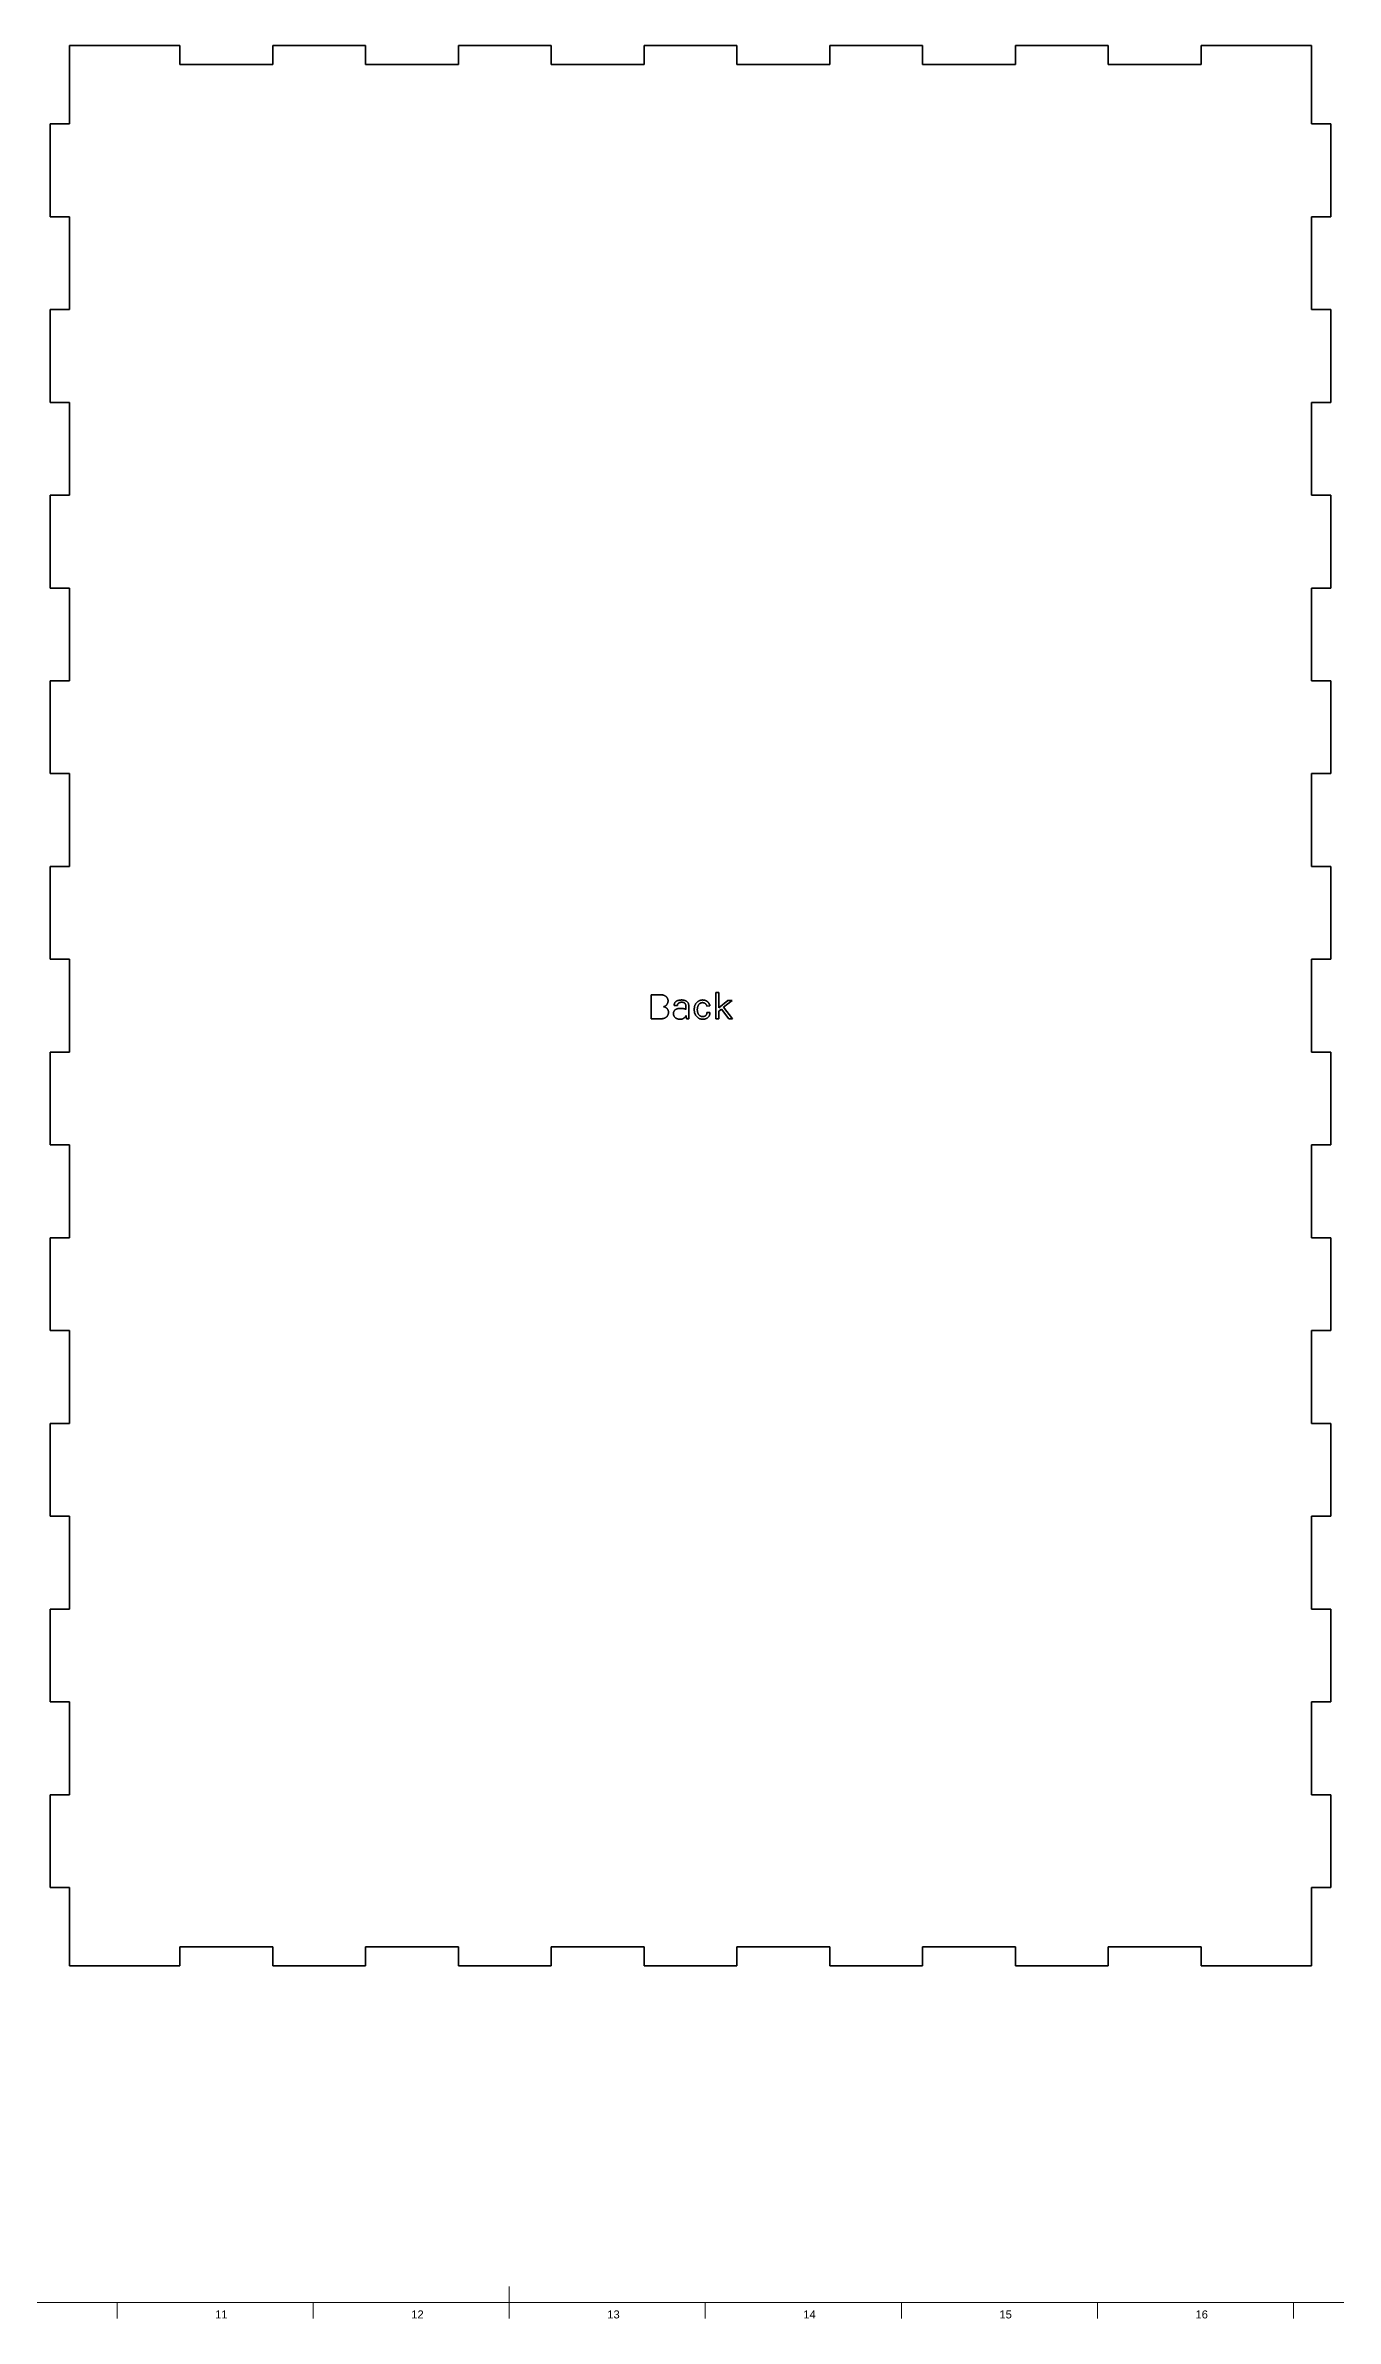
# Model space of a CAD drawing. Header units: millimetres. Extents: x 0 to 1500, y 0 to 1600.
# Drawn here: x 610 to 1013, y 5 to 715 of the extents above; entities that cross this region are included whole.
import ezdxf

# ---------------------------------------------------------------- set-up
doc = ezdxf.new("R2010")
doc.units = ezdxf.units.MM
doc.header["$LTSCALE"] = 0.75
doc.layers.add('BORDER', color=7, linetype='Continuous', lineweight=18)
doc.layers.add('Visible', color=7, linetype='Continuous', lineweight=35)
doc.styles.get("Standard").update_dxf_attribs({"font": 'arial.ttf'})

# ---------------------------------------------------------------- blocks, each defined once
blk = doc.blocks.new('Custom1500.000000x1600.000000x24x16')
for p, q in [((755, 15), (755, 5)), ((1490, 10), (20, 10)), ((632.5, 10), (632.5, 5)), ((693.75, 10), (693.75, 5)), ((816.25, 10), (816.25, 5)), ((877.5, 10), (877.5, 5)), ((938.75, 10), (938.75, 5)), ((1000, 10), (1000, 5))]:
    blk.add_line(p, q)
at = {"char_height": 2.5, "attachment_point": 1}
for s, insert in [('11', (663.125, 7.5)), ('12', (724.375, 7.5)), ('13', (785.625, 7.5)), ('14', (846.875, 7.5)), ('15', (908.125, 7.5)), ('16', (969.375, 7.5))]:
    blk.add_mtext(s, dxfattribs=dict(at, insert=insert))

msp = doc.modelspace()

# ---------------------------------------------------------------- linework, layer by layer
at = {"layer": 'Visible'}
for p, q in [((617.622471, 715.112944), (617.622471, 690.612944)), ((652.122471, 715.112944), (617.622471, 715.112944)), ((652.122471, 709.112944), (652.122471, 715.112944)), ((681.122471, 715.112944), (681.122471, 709.112944)), ((710.122471, 715.112944), (681.122471, 715.112944)), ((710.122471, 709.112944), (710.122471, 715.112944)), ((739.122471, 715.112944), (739.122471, 709.112944)), ((768.122471, 715.112944), (739.122471, 715.112944)), ((768.122471, 709.112944), (768.122471, 715.112944)), ((797.122471, 715.112944), (797.122471, 709.112944)), ((826.122471, 715.112944), (797.122471, 715.112944)), ((826.122471, 709.112944), (826.122471, 715.112944)), ((855.122471, 715.112944), (855.122471, 709.112944)), ((884.122471, 715.112944), (855.122471, 715.112944)), ((884.122471, 709.112944), (884.122471, 715.112944)), ((913.122471, 715.112944), (913.122471, 709.112944)), ((942.122471, 715.112944), (913.122471, 715.112944)), ((942.122471, 709.112944), (942.122471, 715.112944)), ((971.122471, 715.112944), (971.122471, 709.112944)), ((1005.622471, 715.112944), (971.122471, 715.112944)), ((1005.622471, 690.612944), (1005.622471, 715.112944)), ((681.122471, 709.112944), (652.122471, 709.112944)), ((739.122471, 709.112944), (710.122471, 709.112944)), ((797.122471, 709.112944), (768.122471, 709.112944)), ((855.122471, 709.112944), (826.122471, 709.112944)), ((913.122471, 709.112944), (884.122471, 709.112944)), ((971.122471, 709.112944), (942.122471, 709.112944)), ((611.622471, 690.612944), (611.622471, 661.612944)), ((617.622471, 690.612944), (611.622471, 690.612944)), ((1011.622471, 690.612944), (1005.622471, 690.612944)), ((1011.622471, 661.612944), (1011.622471, 690.612944)), ((611.622471, 661.612944), (617.622471, 661.612944)), ((617.622471, 661.612944), (617.622471, 632.612944)), ((1005.622471, 661.612944), (1011.622471, 661.612944)), ((1005.622471, 632.612944), (1005.622471, 661.612944)), ((611.622471, 632.612944), (611.622471, 603.612944)), ((617.622471, 632.612944), (611.622471, 632.612944)), ((1011.622471, 632.612944), (1005.622471, 632.612944)), ((1011.622471, 603.612944), (1011.622471, 632.612944)), ((611.622471, 603.612944), (617.622471, 603.612944)), ((617.622471, 603.612944), (617.622471, 574.612944)), ((1005.622471, 603.612944), (1011.622471, 603.612944)), ((1005.622471, 574.612944), (1005.622471, 603.612944)), ((611.622471, 574.612944), (611.622471, 545.612944)), ((617.622471, 574.612944), (611.622471, 574.612944)), ((1011.622471, 574.612944), (1005.622471, 574.612944)), ((1011.622471, 545.612944), (1011.622471, 574.612944)), ((611.622471, 545.612944), (617.622471, 545.612944)), ((617.622471, 545.612944), (617.622471, 516.612944)), ((1005.622471, 545.612944), (1011.622471, 545.612944)), ((1005.622471, 516.612944), (1005.622471, 545.612944)), ((611.622471, 516.612944), (611.622471, 487.612944)), ((617.622471, 516.612944), (611.622471, 516.612944)), ((1011.622471, 516.612944), (1005.622471, 516.612944)), ((1011.622471, 487.612944), (1011.622471, 516.612944)), ((611.622471, 487.612944), (617.622471, 487.612944)), ((617.622471, 487.612944), (617.622471, 458.612944)), ((1005.622471, 487.612944), (1011.622471, 487.612944)), ((1005.622471, 458.612944), (1005.622471, 487.612944)), ((611.622471, 458.612944), (611.622471, 429.612944)), ((617.622471, 458.612944), (611.622471, 458.612944)), ((1011.622471, 458.612944), (1005.622471, 458.612944)), ((1011.622471, 429.612944), (1011.622471, 458.612944)), ((611.622471, 429.612944), (617.622471, 429.612944)), ((617.622471, 429.612944), (617.622471, 400.612944)), ((1005.622471, 429.612944), (1011.622471, 429.612944)), ((1005.622471, 400.612944), (1005.622471, 429.612944)), ((819.581471, 419.204944), (820.517471, 419.204944)), ((819.581471, 411.020944), (819.581471, 419.204944)), ((820.517471, 419.204944), (820.517471, 414.429338)), ((799.325471, 418.556944), (802.145471, 418.556944)), ((799.325471, 411.020944), (799.325471, 418.556944)), ((802.145471, 418.556944), (802.308471, 418.553944)), ((802.308471, 418.553944), (802.465471, 418.545944)), ((802.465471, 418.545944), (802.616471, 418.531944)), ((802.616471, 418.531944), (802.762471, 418.512944)), ((802.762471, 418.512944), (802.902471, 418.488944)), ((802.902471, 418.488944), (803.037471, 418.458944)), ((803.037471, 418.458944), (803.166471, 418.422944)), ((803.166471, 418.422944), (803.289471, 418.381944)), ((803.316471, 414.850944), (803.177471, 414.812944)), ((803.177471, 414.812944), (803.268471, 414.796944)), ((803.268471, 414.796944), (803.357471, 414.776944)), ((803.289471, 418.381944), (803.407471, 418.335944)), ((803.448471, 414.894944), (803.316471, 414.850944)), ((803.357471, 414.776944), (803.444471, 414.752944)), ((803.407471, 418.335944), (803.519471, 418.283944)), ((803.444471, 414.752944), (803.529471, 414.725944)), ((803.573471, 414.944944), (803.448471, 414.894944)), ((803.519471, 418.283944), (803.625471, 418.227944)), ((803.529471, 414.725944), (803.611471, 414.694944)), ((803.691471, 415.000944), (803.573471, 414.944944)), ((803.611471, 414.694944), (803.691471, 414.660944)), ((803.625471, 418.227944), (803.726471, 418.167944)), ((803.802471, 415.062944), (803.691471, 415.000944)), ((803.691471, 414.660944), (803.769471, 414.622944)), ((803.726471, 418.167944), (803.822471, 418.104944)), ((803.769471, 414.622944), (803.845471, 414.580944)), ((803.905471, 415.130944), (803.802471, 415.062944)), ((803.822471, 418.104944), (803.912471, 418.037944)), ((803.845471, 414.580944), (803.919471, 414.534944)), ((804.002471, 415.204944), (803.905471, 415.130944)), ((803.912471, 418.037944), (803.996471, 417.966944)), ((803.919471, 414.534944), (803.990471, 414.485944)), ((803.990471, 414.485944), (804.059471, 414.433944)), ((803.996471, 417.966944), (804.075471, 417.893944)), ((804.091471, 415.284944), (804.002471, 415.204944)), ((804.059471, 414.433944), (804.124471, 414.378944)), ((804.075471, 417.893944), (804.148471, 417.816944)), ((804.173471, 415.371944), (804.091471, 415.284944)), ((804.124471, 414.378944), (804.187471, 414.322944)), ((804.148471, 417.816944), (804.216471, 417.735944)), ((804.248471, 415.463944), (804.173471, 415.371944)), ((804.187471, 414.322944), (804.246471, 414.263944)), ((804.216471, 417.735944), (804.278471, 417.651944)), ((804.246471, 414.263944), (804.303471, 414.201944)), ((804.316471, 415.560944), (804.248471, 415.463944)), ((804.278471, 417.651944), (804.335471, 417.563944)), ((804.303471, 414.201944), (804.356471, 414.138944)), ((804.377471, 415.661944), (804.316471, 415.560944)), ((804.335471, 417.563944), (804.386471, 417.473944)), ((804.392471, 411.909944), (804.344471, 411.845944)), ((804.356471, 414.138944), (804.406471, 414.072944)), ((804.430471, 415.765944), (804.377471, 415.661944)), ((804.386471, 417.473944), (804.432471, 417.381944)), ((804.436471, 411.974944), (804.392471, 411.909944)), ((804.406471, 414.072944), (804.454471, 414.004944)), ((804.476471, 415.872944), (804.430471, 415.765944)), ((804.432471, 417.381944), (804.473471, 417.288944)), ((804.477471, 412.041944), (804.436471, 411.974944)), ((804.454471, 414.004944), (804.498471, 413.934944)), ((804.473471, 417.288944), (804.508471, 417.192944)), ((804.516471, 415.983944), (804.476471, 415.872944)), ((804.515471, 412.109944), (804.477471, 412.041944)), ((804.498471, 413.934944), (804.539471, 413.861944)), ((804.508471, 417.192944), (804.537471, 417.096944)), ((804.550471, 412.178944), (804.515471, 412.109944)), ((804.548471, 416.097944), (804.516471, 415.983944)), ((804.537471, 417.096944), (804.562471, 416.997944)), ((804.539471, 413.861944), (804.577471, 413.787944)), ((804.573471, 416.215944), (804.548471, 416.097944)), ((804.580471, 412.250944), (804.550471, 412.178944)), ((804.562471, 416.997944), (804.581471, 416.898944)), ((804.591471, 416.336944), (804.573471, 416.215944)), ((804.577471, 413.787944), (804.610471, 413.711944)), ((804.608471, 412.322944), (804.580471, 412.250944)), ((804.581471, 416.898944), (804.594471, 416.796944)), ((804.601471, 416.460944), (804.591471, 416.336944)), ((804.594471, 416.796944), (804.602471, 416.693944)), ((804.605471, 416.588944), (804.601471, 416.460944)), ((804.602471, 416.693944), (804.605471, 416.588944)), ((804.633471, 412.395944), (804.608471, 412.322944)), ((804.610471, 413.711944), (804.640471, 413.635944)), ((804.654471, 412.469944), (804.633471, 412.395944)), ((804.640471, 413.635944), (804.666471, 413.558944)), ((804.674471, 412.543944), (804.654471, 412.469944)), ((804.666471, 413.558944), (804.688471, 413.479944)), ((804.691471, 412.618944), (804.674471, 412.543944)), ((804.688471, 413.479944), (804.705471, 413.400944)), ((804.705471, 412.692944), (804.691471, 412.618944)), ((804.705471, 413.400944), (804.719471, 413.319944)), ((804.716471, 412.768944), (804.705471, 412.692944)), ((804.725471, 412.843944), (804.716471, 412.768944)), ((804.719471, 413.319944), (804.729471, 413.238944)), ((804.732471, 412.919944), (804.725471, 412.843944)), ((804.729471, 413.238944), (804.735471, 413.155944)), ((804.736471, 412.995944), (804.732471, 412.919944)), ((804.735471, 413.155944), (804.737471, 413.072944)), ((804.737471, 413.072944), (804.736471, 412.995944)), ((806.291471, 412.628944), (806.294471, 412.742944)), ((806.293471, 412.540944), (806.291471, 412.628944)), ((806.300471, 412.452944), (806.293471, 412.540944)), ((806.294471, 412.742944), (806.303471, 412.852944)), ((806.312471, 412.365944), (806.300471, 412.452944)), ((806.303471, 412.852944), (806.317471, 412.958944)), ((806.327471, 412.280944), (806.312471, 412.365944)), ((806.317471, 412.958944), (806.338471, 413.059944)), ((806.348471, 412.194944), (806.327471, 412.280944)), ((806.338471, 413.059944), (806.364471, 413.156944)), ((806.373471, 412.110944), (806.348471, 412.194944)), ((806.364471, 413.156944), (806.396471, 413.249944)), ((806.403471, 412.027944), (806.373471, 412.110944)), ((806.396471, 413.249944), (806.434471, 413.337944)), ((806.437471, 411.944944), (806.403471, 412.027944)), ((806.434471, 413.337944), (806.477471, 413.421944)), ((806.476471, 411.863944), (806.437471, 411.944944)), ((806.477471, 413.421944), (806.527471, 413.501944)), ((806.519471, 415.172944), (806.522471, 415.294944)), ((807.563471, 415.172944), (806.519471, 415.172944)), ((806.522471, 415.294944), (806.531471, 415.412944)), ((806.527471, 413.501944), (806.582471, 413.576944)), ((806.531471, 415.412944), (806.547471, 415.525944)), ((806.547471, 415.525944), (806.568471, 415.632944)), ((806.568471, 415.632944), (806.595471, 415.735944)), ((806.582471, 413.576944), (806.642471, 413.647944)), ((806.595471, 415.735944), (806.629471, 415.833944)), ((806.629471, 415.833944), (806.669471, 415.927944)), ((806.642471, 413.647944), (806.707471, 413.715944)), ((806.669471, 415.927944), (806.715471, 416.015944)), ((806.707471, 413.715944), (806.776471, 413.778944)), ((806.715471, 416.015944), (806.767471, 416.098944)), ((806.767471, 416.098944), (806.825471, 416.177944)), ((806.776471, 413.778944), (806.849471, 413.838944)), ((806.825471, 416.177944), (806.889471, 416.251944)), ((806.849471, 413.838944), (806.926471, 413.893944)), ((806.889471, 416.251944), (806.957471, 416.321944)), ((806.926471, 413.893944), (807.008471, 413.945944)), ((806.957471, 416.321944), (807.029471, 416.387944)), ((807.008471, 413.945944), (807.094471, 413.993944)), ((807.029471, 416.387944), (807.107471, 416.448944)), ((807.094471, 413.993944), (807.184471, 414.037944)), ((807.107471, 416.448944), (807.189471, 416.506944)), ((807.184471, 414.037944), (807.278471, 414.077944)), ((807.189471, 416.506944), (807.275471, 416.559944)), ((807.275471, 416.559944), (807.367471, 416.607944)), ((807.278471, 414.077944), (807.377471, 414.113944)), ((807.367471, 416.607944), (807.462471, 416.652944)), ((807.377471, 414.113944), (807.479471, 414.145944)), ((807.462471, 416.652944), (807.563471, 416.693944)), ((807.479471, 414.145944), (807.584471, 414.175944)), ((807.563471, 416.693944), (807.668471, 416.729944)), ((807.565471, 415.242944), (807.563471, 415.172944)), ((807.570471, 415.308944), (807.565471, 415.242944)), ((807.579471, 415.373944), (807.570471, 415.308944)), ((807.591471, 415.435944), (807.579471, 415.373944)), ((807.584471, 414.175944), (807.691471, 414.200944)), ((807.607471, 415.494944), (807.591471, 415.435944)), ((807.627471, 415.550944), (807.607471, 415.494944)), ((807.650471, 415.604944), (807.627471, 415.550944)), ((807.676471, 415.656944), (807.650471, 415.604944)), ((807.668471, 416.729944), (807.777471, 416.761944)), ((807.706471, 415.705944), (807.676471, 415.656944)), ((807.691471, 414.200944), (807.800471, 414.222944)), ((807.740471, 415.751944), (807.706471, 415.705944)), ((807.777471, 415.795944), (807.740471, 415.751944)), ((807.777471, 416.761944), (807.889471, 416.791944)), ((807.816471, 415.836944), (807.777471, 415.795944)), ((807.800471, 414.222944), (807.912471, 414.241944)), ((807.858471, 415.875944), (807.816471, 415.836944)), ((807.902471, 415.912944), (807.858471, 415.875944)), ((807.889471, 416.791944), (808.004471, 416.816944)), ((807.949471, 415.947944), (807.902471, 415.912944)), ((807.912471, 414.241944), (808.027471, 414.257944)), ((807.998471, 415.979944), (807.949471, 415.947944)), ((808.050471, 416.009944), (807.998471, 415.979944)), ((808.004471, 416.816944), (808.122471, 416.838944)), ((808.027471, 414.257944), (808.144471, 414.269944)), ((808.104471, 416.036944), (808.050471, 416.009944)), ((808.161471, 416.061944), (808.104471, 416.036944)), ((808.122471, 416.838944), (808.243471, 416.857944)), ((808.144471, 414.269944), (808.264471, 414.277944)), ((808.220471, 416.084944), (808.161471, 416.061944)), ((808.281471, 416.105944), (808.220471, 416.084944)), ((808.243471, 416.857944), (808.367471, 416.873944)), ((808.264471, 414.277944), (808.386471, 414.282944)), ((808.344471, 416.123944), (808.281471, 416.105944)), ((808.408471, 416.139944), (808.344471, 416.123944)), ((808.367471, 416.873944), (808.495471, 416.885944)), ((808.386471, 414.282944), (808.511471, 414.284944)), ((808.473471, 416.153944), (808.408471, 416.139944)), ((808.540471, 416.165944), (808.473471, 416.153944)), ((808.495471, 416.885944), (808.625471, 416.893944)), ((808.511471, 414.284944), (808.601471, 414.283944)), ((808.608471, 416.175944), (808.540471, 416.165944)), ((808.601471, 414.283944), (808.691471, 414.280944)), ((808.678471, 416.182944), (808.608471, 416.175944)), ((808.625471, 416.893944), (808.759471, 416.898944)), ((808.749471, 416.188944), (808.678471, 416.182944)), ((808.691471, 414.280944), (808.781471, 414.276944)), ((808.821471, 416.191944), (808.749471, 416.188944)), ((808.759471, 416.898944), (808.895471, 416.900944)), ((808.781471, 414.276944), (808.871471, 414.270944)), ((808.895471, 416.192944), (808.821471, 416.191944)), ((808.871471, 414.270944), (808.962471, 414.261944)), ((808.895471, 416.900944), (809.026471, 416.898944)), ((809.024471, 416.189944), (808.895471, 416.192944)), ((808.962471, 414.261944), (809.052471, 414.252944)), ((809.146471, 416.178944), (809.024471, 416.189944)), ((809.026471, 416.898944), (809.153471, 416.891944)), ((809.052471, 414.252944), (809.142471, 414.240944)), ((809.142471, 414.240944), (809.233471, 414.226944)), ((809.261471, 416.161944), (809.146471, 416.178944)), ((809.153471, 416.891944), (809.277471, 416.880944)), ((809.233471, 414.226944), (809.323471, 414.211944)), ((809.370471, 416.138944), (809.261471, 416.161944)), ((809.277471, 416.880944), (809.399471, 416.864944)), ((809.323471, 414.211944), (809.414471, 414.194944)), ((809.473471, 416.107944), (809.370471, 416.138944)), ((809.399471, 416.864944), (809.517471, 416.845944)), ((809.414471, 414.194944), (809.504471, 414.175944)), ((809.568471, 416.070944), (809.473471, 416.107944)), ((809.504471, 414.175944), (809.594471, 414.155944)), ((809.517471, 416.845944), (809.633471, 416.820944)), ((809.657471, 416.026944), (809.568471, 416.070944)), ((809.594471, 414.155944), (809.684471, 414.134944)), ((809.633471, 416.820944), (809.746471, 416.791944)), ((809.740471, 415.975944), (809.657471, 416.026944)), ((809.684471, 414.134944), (809.862471, 414.088944)), ((809.816471, 415.917944), (809.740471, 415.975944)), ((809.746471, 416.791944), (809.855471, 416.758944)), ((809.885471, 415.853944), (809.816471, 415.917944)), ((809.855471, 416.758944), (809.962471, 416.720944)), ((809.862471, 414.088944), (810.038471, 414.036944)), ((809.948471, 415.781944), (809.885471, 415.853944)), ((810.004471, 415.700944), (809.948471, 415.781944)), ((809.962471, 416.720944), (810.065471, 416.678944)), ((810.053471, 415.610944), (810.004471, 415.700944)), ((810.038471, 414.036944), (810.125471, 414.008944)), ((810.096471, 415.512944), (810.053471, 415.610944)), ((810.065471, 416.678944), (810.165471, 416.631944)), ((810.132471, 415.405944), (810.096471, 415.512944)), ((810.125471, 414.008944), (810.212471, 413.979944)), ((810.162471, 415.290944), (810.132471, 415.405944)), ((810.194471, 411.968944), (810.142471, 411.872944)), ((810.185471, 415.165944), (810.162471, 415.290944)), ((810.165471, 416.631944), (810.260471, 416.579944)), ((810.202471, 415.032944), (810.185471, 415.165944)), ((810.236711, 412.057919), (810.194471, 411.968944)), ((810.212471, 414.890944), (810.202471, 415.032944)), ((810.215471, 414.740944), (810.212471, 414.890944)), ((810.212471, 413.979944), (810.215471, 413.978875)), ((810.215471, 413.978875), (810.215471, 414.740944)), ((810.335471, 411.020944), (810.236711, 412.057919)), ((810.260471, 416.579944), (810.351471, 416.521944)), ((810.351471, 416.521944), (810.437471, 416.459944)), ((810.437471, 416.459944), (810.520471, 416.391944)), ((810.520471, 416.391944), (810.597471, 416.318944)), ((810.597471, 416.318944), (810.670471, 416.239944)), ((810.670471, 416.239944), (810.739471, 416.156944)), ((810.739471, 416.156944), (810.803471, 416.067944)), ((810.803471, 416.067944), (810.863471, 415.973944)), ((810.863471, 415.973944), (810.918471, 415.873944)), ((810.918471, 415.873944), (810.967471, 415.768944)), ((810.967471, 415.768944), (811.010471, 415.657944)), ((811.010471, 415.657944), (811.047471, 415.540944)), ((811.047471, 415.540944), (811.079471, 415.417944)), ((811.079471, 415.417944), (811.105471, 415.289944)), ((811.105471, 415.289944), (811.125471, 415.154944)), ((811.125471, 415.154944), (811.139471, 415.014944)), ((811.139471, 415.014944), (811.148471, 414.868944)), ((811.148471, 414.868944), (811.151471, 414.716944)), ((811.151471, 414.716944), (811.151471, 411.020944)), ((812.789471, 413.900944), (812.793471, 414.087944)), ((812.793471, 413.718944), (812.789471, 413.900944)), ((812.793471, 414.087944), (812.804471, 414.268944)), ((812.804471, 413.540944), (812.793471, 413.718944)), ((812.804471, 414.268944), (812.822471, 414.444944)), ((812.822471, 413.368944), (812.804471, 413.540944)), ((812.822471, 414.444944), (812.848471, 414.614944)), ((812.848471, 413.200944), (812.822471, 413.368944)), ((812.848471, 414.614944), (812.881471, 414.779944)), ((812.881471, 413.037944), (812.848471, 413.200944)), ((812.881471, 414.779944), (812.921471, 414.938944)), ((812.921471, 412.880944), (812.881471, 413.037944)), ((812.921471, 414.938944), (812.968471, 415.092944)), ((812.968471, 412.727944), (812.921471, 412.880944)), ((812.968471, 415.092944), (813.023471, 415.240944)), ((813.023471, 412.579944), (812.968471, 412.727944)), ((813.023471, 415.240944), (813.085471, 415.383944)), ((813.085471, 412.436944), (813.023471, 412.579944)), ((813.085471, 415.383944), (813.155471, 415.520944)), ((813.155471, 412.298944), (813.085471, 412.436944)), ((813.155471, 415.520944), (813.231471, 415.651944)), ((813.231471, 412.165944), (813.155471, 412.298944)), ((813.231471, 415.651944), (813.311471, 415.776944)), ((813.311471, 412.039944), (813.231471, 412.165944)), ((813.311471, 415.776944), (813.395471, 415.895944)), ((813.395471, 411.919944), (813.311471, 412.039944)), ((813.395471, 415.895944), (813.485471, 416.007944)), ((813.485471, 411.805944), (813.395471, 411.919944)), ((813.485471, 416.007944), (813.579471, 416.112944)), ((813.579471, 416.112944), (813.677471, 416.212944)), ((813.677471, 416.212944), (813.781471, 416.305944)), ((813.751471, 414.042944), (813.749471, 413.900944)), ((813.749471, 413.900944), (813.751471, 413.769944)), ((813.758471, 414.179944), (813.751471, 414.042944)), ((813.751471, 413.769944), (813.758471, 413.641944)), ((813.770471, 414.311944), (813.758471, 414.179944)), ((813.758471, 413.641944), (813.768471, 413.516944)), ((813.768471, 413.516944), (813.783471, 413.396944)), ((813.786471, 414.438944), (813.770471, 414.311944)), ((813.781471, 416.305944), (813.888471, 416.392944)), ((813.783471, 413.396944), (813.802471, 413.278944)), ((813.808471, 414.561944), (813.786471, 414.438944)), ((813.802471, 413.278944), (813.826471, 413.165944)), ((813.833471, 414.679944), (813.808471, 414.561944)), ((813.826471, 413.165944), (813.853471, 413.054944)), ((813.864471, 414.792944), (813.833471, 414.679944)), ((813.853471, 413.054944), (813.885471, 412.948944)), ((813.899471, 414.900944), (813.864471, 414.792944)), ((813.885471, 412.948944), (813.922471, 412.845944)), ((813.888471, 416.392944), (814.001471, 416.472944)), ((813.939471, 415.004944), (813.899471, 414.900944)), ((813.922471, 412.845944), (813.962471, 412.745944)), ((813.983471, 415.103944), (813.939471, 415.004944)), ((813.962471, 412.745944), (814.006471, 412.649944)), ((814.031471, 415.197944), (813.983471, 415.103944)), ((814.001471, 416.472944), (814.118471, 416.546944)), ((814.006471, 412.649944), (814.054471, 412.558944)), ((814.082471, 415.287944), (814.031471, 415.197944)), ((814.054471, 412.558944), (814.104471, 412.471944)), ((814.136471, 415.371944), (814.082471, 415.287944)), ((814.104471, 412.471944), (814.158471, 412.389944)), ((814.118471, 416.546944), (814.238471, 416.613944)), ((814.193471, 415.451944), (814.136471, 415.371944)), ((814.158471, 412.389944), (814.215471, 412.311944)), ((814.252471, 415.526944), (814.193471, 415.451944)), ((814.215471, 412.311944), (814.275471, 412.237944)), ((814.238471, 416.613944), (814.361471, 416.673944)), ((814.315471, 415.596944), (814.252471, 415.526944)), ((814.275471, 412.237944), (814.338471, 412.168944)), ((814.380471, 415.662944), (814.315471, 415.596944)), ((814.338471, 412.168944), (814.405471, 412.103944)), ((814.361471, 416.673944), (814.485471, 416.727944)), ((814.448471, 415.722944), (814.380471, 415.662944)), ((814.405471, 412.103944), (814.474471, 412.042944)), ((814.518471, 415.778944), (814.448471, 415.722944)), ((814.474471, 412.042944), (814.547471, 411.986944)), ((814.485471, 416.727944), (814.610471, 416.773944)), ((814.592471, 415.829944), (814.518471, 415.778944)), ((814.547471, 411.986944), (814.622471, 411.935944)), ((814.668471, 415.875944), (814.592471, 415.829944)), ((814.610471, 416.773944), (814.738471, 416.812944)), ((814.622471, 411.935944), (814.700471, 411.889944)), ((814.744471, 415.916944), (814.668471, 415.875944)), ((814.700471, 411.889944), (814.779471, 411.848944)), ((814.738471, 416.812944), (814.868471, 416.843944)), ((814.822471, 415.953944), (814.744471, 415.916944)), ((814.900471, 415.985944), (814.822471, 415.953944)), ((814.868471, 416.843944), (814.999471, 416.868944)), ((814.980471, 416.011944), (814.900471, 415.985944)), ((815.060471, 416.033944), (814.980471, 416.011944)), ((814.999471, 416.868944), (815.133471, 416.886944)), ((815.142471, 416.050944), (815.060471, 416.033944)), ((815.133471, 416.886944), (815.268471, 416.896944)), ((815.225471, 416.062944), (815.142471, 416.050944)), ((815.308471, 416.070944), (815.225471, 416.062944)), ((815.268471, 416.896944), (815.405471, 416.900944)), ((815.393471, 416.072944), (815.308471, 416.070944)), ((815.492471, 416.069944), (815.393471, 416.072944)), ((815.405471, 416.900944), (815.501471, 416.899944)), ((815.588471, 416.060944), (815.492471, 416.069944)), ((815.501471, 416.899944), (815.595471, 416.894944)), ((815.682471, 416.046944), (815.588471, 416.060944)), ((815.595471, 416.894944), (815.688471, 416.887944)), ((815.772471, 416.025944), (815.682471, 416.046944)), ((815.688471, 416.887944), (815.778471, 416.876944)), ((815.859471, 415.999944), (815.772471, 416.025944)), ((815.778471, 416.876944), (815.866471, 416.863944)), ((815.943471, 415.967944), (815.859471, 415.999944)), ((815.866471, 416.863944), (815.953471, 416.847944)), ((816.024471, 415.929944), (815.943471, 415.967944)), ((815.953471, 416.847944), (816.037471, 416.828944)), ((816.101471, 415.886944), (816.024471, 415.929944)), ((816.037471, 416.828944), (816.119471, 416.806944)), ((816.176471, 415.836944), (816.101471, 415.886944)), ((816.119471, 416.806944), (816.200471, 416.781944)), ((816.168471, 411.876944), (816.253471, 411.925944)), ((816.248471, 415.781944), (816.176471, 415.836944)), ((816.200471, 416.781944), (816.278471, 416.753944)), ((816.316471, 415.721944), (816.248471, 415.781944)), ((816.253471, 411.925944), (816.332471, 411.981944)), ((816.278471, 416.753944), (816.354471, 416.722944)), ((816.380471, 415.656944), (816.316471, 415.721944)), ((816.332471, 411.981944), (816.404471, 412.043944)), ((816.354471, 416.722944), (816.429471, 416.690944)), ((816.441471, 415.588944), (816.380471, 415.656944)), ((816.404471, 412.043944), (816.470471, 412.111944)), ((816.429471, 416.690944), (816.501471, 416.655944)), ((816.497471, 415.515944), (816.441471, 415.588944)), ((816.470471, 412.111944), (816.528471, 412.184944)), ((816.549471, 415.438944), (816.497471, 415.515944)), ((816.501471, 416.655944), (816.572471, 416.618944)), ((816.528471, 412.184944), (816.580471, 412.262944)), ((816.597471, 415.357944), (816.549471, 415.438944)), ((816.572471, 416.618944), (816.640471, 416.578944)), ((816.580471, 412.262944), (816.625471, 412.345944)), ((816.641471, 415.272944), (816.597471, 415.357944)), ((816.625471, 412.345944), (816.663471, 412.434944)), ((816.640471, 416.578944), (816.707471, 416.537944)), ((816.681471, 415.183944), (816.641471, 415.272944)), ((816.663471, 412.434944), (816.694471, 412.527944)), ((816.717471, 415.090944), (816.681471, 415.183944)), ((816.694471, 412.527944), (816.718471, 412.626944)), ((816.707471, 416.537944), (816.771471, 416.493944)), ((816.749471, 414.992944), (816.717471, 415.090944)), ((816.718471, 412.626944), (816.735471, 412.729944)), ((816.735471, 412.729944), (816.746471, 412.838944)), ((816.746471, 412.838944), (816.749471, 412.952944)), ((817.709471, 415.076944), (816.749471, 414.992944)), ((816.749471, 412.952944), (817.709471, 412.952944)), ((816.771471, 416.493944), (816.834471, 416.447944)), ((816.834471, 416.447944), (816.894471, 416.398944)), ((816.894471, 416.398944), (816.953471, 416.348944)), ((816.953471, 416.348944), (817.010471, 416.296944)), ((817.010471, 416.296944), (817.064471, 416.242944)), ((817.064471, 416.242944), (817.117471, 416.187944)), ((817.117471, 416.187944), (817.168471, 416.131944)), ((817.168471, 416.131944), (817.216471, 416.073944)), ((817.216471, 416.073944), (817.263471, 416.014944)), ((817.263471, 416.014944), (817.308471, 415.953944)), ((817.308471, 415.953944), (817.350471, 415.891944)), ((817.350471, 415.891944), (817.391471, 415.828944)), ((817.391471, 415.828944), (817.430471, 415.763944)), ((817.481471, 411.979944), (817.427471, 411.884944)), ((817.430471, 415.763944), (817.467471, 415.697944)), ((817.467471, 415.697944), (817.502471, 415.631944)), ((817.529471, 412.076944), (817.481471, 411.979944)), ((817.502471, 415.631944), (817.534471, 415.564944)), ((817.571471, 412.177944), (817.529471, 412.076944)), ((817.534471, 415.564944), (817.565471, 415.496944)), ((817.565471, 415.496944), (817.594471, 415.428944)), ((817.607471, 412.280944), (817.571471, 412.177944)), ((817.594471, 415.428944), (817.621471, 415.359944)), ((817.638471, 412.385944), (817.607471, 412.280944)), ((817.621471, 415.359944), (817.646471, 415.289944)), ((817.664471, 412.493944), (817.638471, 412.385944)), ((817.646471, 415.289944), (817.669471, 415.219944)), ((817.684471, 412.604944), (817.664471, 412.493944)), ((817.669471, 415.219944), (817.690471, 415.148944)), ((817.698471, 412.717944), (817.684471, 412.604944)), ((817.690471, 415.148944), (817.709471, 415.076944)), ((817.706471, 412.833944), (817.698471, 412.717944)), ((817.709471, 412.952944), (817.706471, 412.833944)), ((820.517471, 414.429338), (823.301471, 416.756944)), ((821.300283, 414.066472), (820.517471, 413.430021)), ((820.517471, 413.430021), (820.517471, 411.020944)), ((823.589471, 411.020944), (821.300283, 414.066472)), ((824.609471, 416.756944), (821.969646, 414.610685)), ((821.969646, 414.610685), (824.741471, 411.020944)), ((823.301471, 416.756944), (824.609471, 416.756944)), ((802.145471, 411.020944), (799.325471, 411.020944)), ((802.290471, 411.022944), (802.145471, 411.020944)), ((802.431471, 411.027944), (802.290471, 411.022944)), ((802.566471, 411.036944), (802.431471, 411.027944)), ((802.697471, 411.048944), (802.566471, 411.036944)), ((802.823471, 411.064944), (802.697471, 411.048944)), ((802.944471, 411.083944), (802.823471, 411.064944)), ((803.061471, 411.105944), (802.944471, 411.083944)), ((803.172471, 411.131944), (803.061471, 411.105944)), ((803.279471, 411.161944), (803.172471, 411.131944)), ((803.381471, 411.194944), (803.279471, 411.161944)), ((803.479471, 411.230944), (803.381471, 411.194944)), ((803.572471, 411.268944), (803.479471, 411.230944)), ((803.662471, 411.309944), (803.572471, 411.268944)), ((803.748471, 411.352944), (803.662471, 411.309944)), ((803.829471, 411.398944), (803.748471, 411.352944)), ((803.907471, 411.446944), (803.829471, 411.398944)), ((803.981471, 411.496944), (803.907471, 411.446944)), ((804.051471, 411.549944), (803.981471, 411.496944)), ((804.117471, 411.604944), (804.051471, 411.549944)), ((804.179471, 411.662944), (804.117471, 411.604944)), ((804.237471, 411.722944), (804.179471, 411.662944)), ((804.292471, 411.782944), (804.237471, 411.722944)), ((804.344471, 411.845944), (804.292471, 411.782944)), ((806.519471, 411.782944), (806.476471, 411.863944)), ((806.567471, 411.703944), (806.519471, 411.782944)), ((806.620471, 411.627944), (806.567471, 411.703944)), ((806.677471, 411.554944), (806.620471, 411.627944)), ((806.739471, 411.484944), (806.677471, 411.554944)), ((806.805471, 411.417944), (806.739471, 411.484944)), ((806.877471, 411.354944), (806.805471, 411.417944)), ((806.953471, 411.293944), (806.877471, 411.354944)), ((807.034471, 411.235944), (806.953471, 411.293944)), ((807.119471, 411.180944), (807.034471, 411.235944)), ((807.209471, 411.128944), (807.119471, 411.180944)), ((807.304471, 411.080944), (807.209471, 411.128944)), ((807.404471, 411.037944), (807.304471, 411.080944)), ((807.508471, 410.999944), (807.404471, 411.037944)), ((807.618471, 410.967944), (807.508471, 410.999944)), ((807.733471, 410.939944), (807.618471, 410.967944)), ((807.852471, 410.916944), (807.733471, 410.939944)), ((807.976471, 410.899944), (807.852471, 410.916944)), ((808.106471, 410.886944), (807.976471, 410.899944)), ((808.240471, 410.879944), (808.106471, 410.886944)), ((808.379471, 410.876944), (808.240471, 410.879944)), ((808.506471, 410.879944), (808.379471, 410.876944)), ((808.629471, 410.888944), (808.506471, 410.879944)), ((808.748471, 410.903944), (808.629471, 410.888944)), ((808.864471, 410.924944), (808.748471, 410.903944)), ((808.976471, 410.951944), (808.864471, 410.924944)), ((809.085471, 410.984944), (808.976471, 410.951944)), ((809.190471, 411.023944), (809.085471, 410.984944)), ((809.291471, 411.068944), (809.190471, 411.023944)), ((809.389471, 411.119944), (809.291471, 411.068944)), ((809.483471, 411.176944), (809.389471, 411.119944)), ((809.573471, 411.238944), (809.483471, 411.176944)), ((809.659471, 411.304944), (809.573471, 411.238944)), ((809.741471, 411.373944), (809.659471, 411.304944)), ((809.819471, 411.447944), (809.741471, 411.373944)), ((809.892471, 411.524944), (809.819471, 411.447944)), ((809.961471, 411.605944), (809.892471, 411.524944)), ((810.025471, 411.690944), (809.961471, 411.605944)), ((810.086471, 411.779944), (810.025471, 411.690944)), ((810.142471, 411.872944), (810.086471, 411.779944)), ((811.151471, 411.020944), (810.335471, 411.020944)), ((813.579471, 411.696944), (813.485471, 411.805944)), ((813.677471, 411.595944), (813.579471, 411.696944)), ((813.781471, 411.499944), (813.677471, 411.595944)), ((813.888471, 411.409944), (813.781471, 411.499944)), ((814.001471, 411.325944), (813.888471, 411.409944)), ((814.118471, 411.248944), (814.001471, 411.325944)), ((814.238471, 411.177944), (814.118471, 411.248944)), ((814.361471, 411.114944), (814.238471, 411.177944)), ((814.485471, 411.058944), (814.361471, 411.114944)), ((814.610471, 411.010944), (814.485471, 411.058944)), ((814.738471, 410.969944), (814.610471, 411.010944)), ((814.868471, 410.936944), (814.738471, 410.969944)), ((814.779471, 411.848944), (814.861471, 411.813944)), ((814.861471, 411.813944), (814.944471, 411.783944)), ((814.999471, 410.909944), (814.868471, 410.936944)), ((814.944471, 411.783944), (815.030471, 411.759944)), ((815.133471, 410.891944), (814.999471, 410.909944)), ((815.030471, 411.759944), (815.118471, 411.740944)), ((815.118471, 411.740944), (815.207471, 411.727944)), ((815.268471, 410.880944), (815.133471, 410.891944)), ((815.207471, 411.727944), (815.299471, 411.719944)), ((815.405471, 410.876944), (815.268471, 410.880944)), ((815.299471, 411.719944), (815.393471, 411.716944)), ((815.393471, 411.716944), (815.523471, 411.719944)), ((815.544471, 410.879944), (815.405471, 410.876944)), ((815.523471, 411.719944), (815.647471, 411.729944)), ((815.678471, 410.887944), (815.544471, 410.879944)), ((815.647471, 411.729944), (815.764471, 411.745944)), ((815.810471, 410.900944), (815.678471, 410.887944)), ((815.764471, 411.745944), (815.874471, 411.768944)), ((815.937471, 410.919944), (815.810471, 410.900944)), ((815.874471, 411.768944), (815.979471, 411.798944)), ((816.061471, 410.944944), (815.937471, 410.919944)), ((815.979471, 411.798944), (816.077471, 411.834944)), ((816.182471, 410.973944), (816.061471, 410.944944)), ((816.077471, 411.834944), (816.168471, 411.876944)), ((816.298471, 411.008944), (816.182471, 410.973944)), ((816.411471, 411.049944), (816.298471, 411.008944)), ((816.520471, 411.095944), (816.411471, 411.049944)), ((816.626471, 411.146944), (816.520471, 411.095944)), ((816.727471, 411.202944), (816.626471, 411.146944)), ((816.824471, 411.262944), (816.727471, 411.202944)), ((816.916471, 411.326944), (816.824471, 411.262944)), ((817.003471, 411.394944), (816.916471, 411.326944)), ((817.086471, 411.465944), (817.003471, 411.394944)), ((817.163471, 411.541944), (817.086471, 411.465944)), ((817.236471, 411.621944), (817.163471, 411.541944)), ((817.305471, 411.705944), (817.236471, 411.621944)), ((817.368471, 411.792944), (817.305471, 411.705944)), ((817.427471, 411.884944), (817.368471, 411.792944)), ((820.517471, 411.020944), (819.581471, 411.020944)), ((824.741471, 411.020944), (823.589471, 411.020944)), ((611.622471, 400.612944), (611.622471, 371.612944)), ((617.622471, 400.612944), (611.622471, 400.612944)), ((1011.622471, 400.612944), (1005.622471, 400.612944)), ((1011.622471, 371.612944), (1011.622471, 400.612944)), ((611.622471, 371.612944), (617.622471, 371.612944)), ((617.622471, 371.612944), (617.622471, 342.612944)), ((1005.622471, 371.612944), (1011.622471, 371.612944)), ((1005.622471, 342.612944), (1005.622471, 371.612944)), ((611.622471, 342.612944), (611.622471, 313.612944)), ((617.622471, 342.612944), (611.622471, 342.612944)), ((1011.622471, 342.612944), (1005.622471, 342.612944)), ((1011.622471, 313.612944), (1011.622471, 342.612944)), ((611.622471, 313.612944), (617.622471, 313.612944)), ((617.622471, 313.612944), (617.622471, 284.612944)), ((1005.622471, 313.612944), (1011.622471, 313.612944)), ((1005.622471, 284.612944), (1005.622471, 313.612944)), ((611.622471, 284.612944), (611.622471, 255.612944)), ((617.622471, 284.612944), (611.622471, 284.612944)), ((1011.622471, 284.612944), (1005.622471, 284.612944)), ((1011.622471, 255.612944), (1011.622471, 284.612944)), ((611.622471, 255.612944), (617.622471, 255.612944)), ((617.622471, 255.612944), (617.622471, 226.612944)), ((1005.622471, 255.612944), (1011.622471, 255.612944)), ((1005.622471, 226.612944), (1005.622471, 255.612944)), ((611.622471, 226.612944), (611.622471, 197.612944)), ((617.622471, 226.612944), (611.622471, 226.612944)), ((1011.622471, 226.612944), (1005.622471, 226.612944)), ((1011.622471, 197.612944), (1011.622471, 226.612944)), ((611.622471, 197.612944), (617.622471, 197.612944)), ((617.622471, 197.612944), (617.622471, 168.612944)), ((1005.622471, 197.612944), (1011.622471, 197.612944)), ((1005.622471, 168.612944), (1005.622471, 197.612944)), ((611.622471, 168.612944), (611.622471, 139.612944)), ((617.622471, 168.612944), (611.622471, 168.612944)), ((1011.622471, 168.612944), (1005.622471, 168.612944)), ((1011.622471, 139.612944), (1011.622471, 168.612944)), ((611.622471, 139.612944), (617.622471, 139.612944)), ((617.622471, 139.612944), (617.622471, 115.112944)), ((1005.622471, 139.612944), (1011.622471, 139.612944)), ((1005.622471, 115.112944), (1005.622471, 139.612944)), ((652.122471, 121.112944), (681.122471, 121.112944)), ((652.122471, 115.112944), (652.122471, 121.112944)), ((681.122471, 121.112944), (681.122471, 115.112944)), ((710.122471, 121.112944), (739.122471, 121.112944)), ((710.122471, 115.112944), (710.122471, 121.112944)), ((739.122471, 121.112944), (739.122471, 115.112944)), ((768.122471, 121.112944), (797.122471, 121.112944)), ((768.122471, 115.112944), (768.122471, 121.112944)), ((797.122471, 121.112944), (797.122471, 115.112944)), ((826.122471, 121.112944), (855.122471, 121.112944)), ((826.122471, 115.112944), (826.122471, 121.112944)), ((855.122471, 121.112944), (855.122471, 115.112944)), ((884.122471, 121.112944), (913.122471, 121.112944)), ((884.122471, 115.112944), (884.122471, 121.112944)), ((913.122471, 121.112944), (913.122471, 115.112944)), ((942.122471, 121.112944), (971.122471, 121.112944)), ((942.122471, 115.112944), (942.122471, 121.112944)), ((971.122471, 121.112944), (971.122471, 115.112944)), ((617.622471, 115.112944), (652.122471, 115.112944)), ((681.122471, 115.112944), (710.122471, 115.112944)), ((739.122471, 115.112944), (768.122471, 115.112944)), ((797.122471, 115.112944), (826.122471, 115.112944)), ((855.122471, 115.112944), (884.122471, 115.112944)), ((913.122471, 115.112944), (942.122471, 115.112944)), ((971.122471, 115.112944), (1005.622471, 115.112944))]:
    msp.add_line(p, q, dxfattribs=at)

# ---------------------------------------------------------------- block references
at = {"layer": 'BORDER'}
msp.add_blockref('Custom1500.000000x1600.000000x24x16', (0, 0), dxfattribs=at)

doc.saveas('drawing.dxf')
